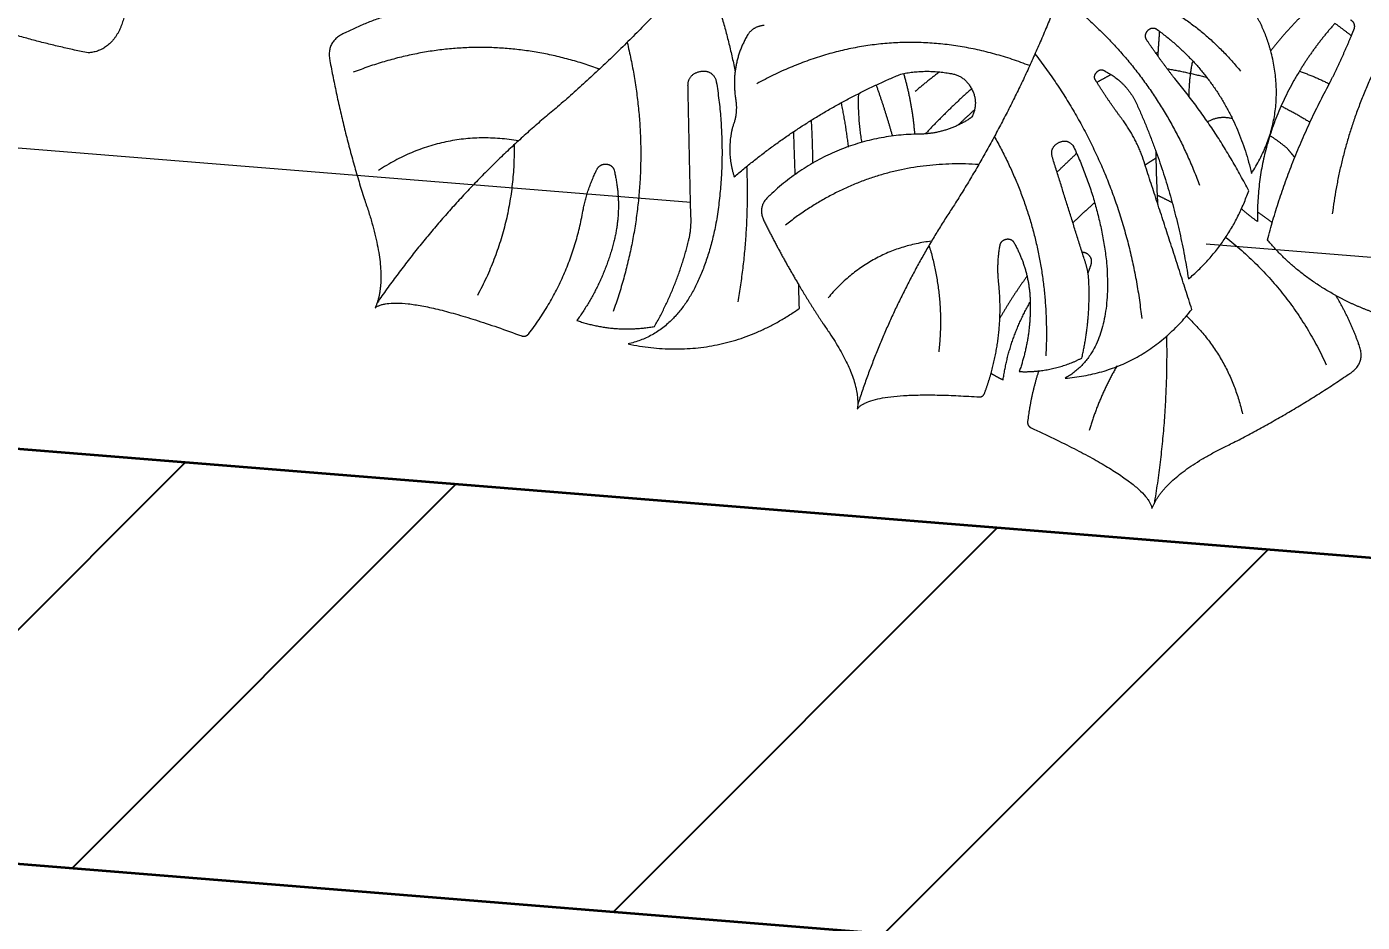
# Model space of a CAD drawing. Header units: inches. Extents: x 17146 to 31738, y -8920 to -2452.
# Drawn here: x 21354.46 to 21370.6, y -5331.15 to -5320.32 of the extents above; entities that cross this region are included whole.
import ezdxf

# ---------------------------------------------------------------- set-up
doc = ezdxf.new("R2010")
doc.units = ezdxf.units.IN
doc.header["$LTSCALE"] = 25
doc.header["$MEASUREMENT"] = 0
doc.header["$PDMODE"] = 3
doc.linetypes.add('CENTER', pattern=[2, 1.25, -0.25, 0.25, -0.25])
doc.layers.get('Defpoints').update_dxf_attribs({"color": 251})
doc.layers.add('A-HATCH', color=7, linetype='Continuous')
for name, color, linetype, lineweight in [('A_Grid Name', 216, 'Continuous', 5), ('Center line', 252, 'CENTER', 20), ('Column', 130, 'Continuous', 35), ('Dim-external', 151, 'Continuous', 9), ('plants', 105, 'Continuous', 18), ('Wall-Section', 6, 'Continuous', 35)]:
    doc.layers.add(name, color=color, linetype=linetype, lineweight=lineweight)
doc.styles.add('int text 1in-8ft', font='trebuc.ttf', dxfattribs={"height": 7})
doc.dimstyles.new('dim 1in-8ft', dxfattribs={"dimtxt": 7, "dimasz": 2, "dimexe": 6, "dimexo": 6, "dimgap": 1, "dimtad": 1, "dimdec": 0, "dimzin": 0, "dimdsep": 46, "dimlunit": 4, "dimtxsty": 'int text 1in-8ft', "dimblk": 'DOT', "dimcen": 4, "dimdle": 6, "dimclrt": 7, "dimadec": 0, "dimazin": 0, "dimtfac": 1, "dimtdec": 0, "dimtofl": 0, "dimtmove": 0, "dimatfit": 3, "dimfxl": 6, "dimfxlon": 1, "dimtolj": 1, "dimtzin": 0, "dimarcsym": 0})
doc.dimstyles.new('dim 1in-8ft c-c', dxfattribs={"dimtxt": 7, "dimasz": 2, "dimexe": 6, "dimexo": 6, "dimgap": 1, "dimtad": 1, "dimdec": 0, "dimzin": 0, "dimdsep": 46, "dimlunit": 4, "dimtxsty": 'int text 1in-8ft', "dimblk": 'DOT', "dimcen": 4, "dimdle": 6, "dimclrt": 7, "dimadec": 0, "dimazin": 0, "dimtfac": 1, "dimtdec": 0, "dimtofl": 0, "dimtmove": 0, "dimatfit": 3, "dimfxl": 6, "dimfxlon": 1, "dimtolj": 1, "dimtzin": 0, "dimarcsym": 0})

# ---------------------------------------------------------------- blocks, each defined once
blk = doc.blocks.new('grid')
at = {"layer": 'Center line'}
blk.add_line((774, -334.169), (-175, -257.622), dxfattribs=at)
blk = doc.blocks.new('Monstera_86')
at = {"layer": 'plants'}
for points in [[(0.73854, 1.358), (0.73013, 1.33524), (0.68339, 1.31327)], [(0.82054, 1.30327), (0.74178, 1.3393), (0.73854, 1.358)], [(0.72874, 1.24091), (0.72766, 1.29832), (0.73717, 1.35482)], [(0.68339, 1.31327), (0.64281, 1.29249), (0.60518, 1.26686)], [(0.76231, 1.26133), (0.77442, 1.28208), (0.78114, 1.30517)], [(0.82284, 1.29889), (0.82319, 1.30184), (0.82054, 1.30327)], [(0.81537, 1.2647), (0.82078, 1.28141), (0.82284, 1.29889)], [(0.71527, 1.22748), (0.68605, 1.25495), (0.67728, 1.2938)], [(0.93826, 1.29044), (0.92839, 1.27734), (0.85556, 1.28235)], [(0.87244, 1.15207), (0.91445, 1.21502), (0.93801, 1.28741)], [(0.96133, 1.23287), (0.93542, 1.26934), (0.93826, 1.29044)], [(0.85211, 1.27993), (0.84957, 1.27324), (0.84764, 1.26635)], [(0.85556, 1.28235), (0.85303, 1.28235), (0.85211, 1.27993)], [(0.79752, 1.2697), (0.74475, 1.26537), (0.71158, 1.22298)], [(0.76936, 1.19136), (0.76461, 1.2512), (0.79752, 1.2697)], [(0.83948, 1.27078), (0.83544, 1.24275), (0.82127, 1.21832)], [(0.84764, 1.26635), (0.84365, 1.26874), (0.83948, 1.27078)], [(0.60518, 1.26686), (0.59302, 1.2595), (0.59857, 1.24631)], [(0.68868, 1.17406), (0.64401, 1.20918), (0.62048, 1.26062)], [(0.81537, 1.2647), (0.8, 1.26299), (0.78613, 1.25599)], [(0.82854, 1.26514), (0.82194, 1.26543), (0.81537, 1.2647)], [(0.82109, 1.21803), (0.82053, 1.2423), (0.82854, 1.26514)], [(0.84764, 1.26635), (0.83894, 1.2354), (0.84264, 1.20342)], [(0.78613, 1.25599), (0.7802, 1.23032), (0.78139, 1.20397)], [(0.84544, 1.10592), (0.80639, 1.17485), (0.81052, 1.2545)], [(0.8897, 1.17968), (0.8789, 1.21499), (0.88308, 1.25175)], [(1.09365, 1.24641), (1.03058, 1.25956), (0.97752, 1.22233)], [(0.59857, 1.24631), (0.60464, 1.22922), (0.61397, 1.21362)], [(1.03429, 1.16622), (1.04897, 1.23649), (1.09365, 1.24641)], [(1.16568, 1.241), (1.16272, 1.24187), (1.16083, 1.2394)], [(1.26496, 1.22189), (1.24901, 1.21025), (1.16568, 1.241)], [(0.978, 1.2063), (0.96998, 1.2198), (0.96133, 1.23287)], [(1.07571, 1.23459), (1.06011, 1.20719), (1.0526, 1.17655)], [(1.12832, 1.23053), (1.10257, 1.23932), (1.07571, 1.23459)], [(1.16083, 1.2394), (1.13192, 1.20174), (1.12392, 1.1549)], [(0.61397, 1.21362), (0.59993, 1.22125), (0.58431, 1.2264)], [(0.71158, 1.22298), (0.72845, 1.17048), (0.74561, 1.11807)], [(0.81789, 1.04996), (0.75673, 1.12896), (0.74553, 1.22925)], [(0.82329, 1.20059), (0.8333, 1.21428), (0.8417, 1.22902)], [(0.97752, 1.22233), (0.97776, 1.21431), (0.978, 1.2063)], [(1.09421, 1.04211), (1.07193, 1.13458), (1.10368, 1.22451)], [(1.10339, 1.17788), (1.11087, 1.20658), (1.12832, 1.23053)], [(1.27243, 1.14794), (1.25451, 1.19867), (1.26496, 1.22189)], [(0.61397, 1.21362), (0.64142, 1.19871), (0.66039, 1.17597)], [(0.82127, 1.21832), (0.82118, 1.21817), (0.82109, 1.21803)], [(0.82112, 1.21701), (0.82111, 1.21752), (0.82109, 1.21803)], [(0.83261, 1.17692), (0.8219, 1.19546), (0.82112, 1.21701)], [(0.88801, 1.1768), (0.93033, 1.18203), (0.9581, 1.21527)], [(1.01329, 1.12622), (1.0113, 1.17234), (1.01928, 1.21786)], [(1.14135, 1.08578), (1.21167, 1.14356), (1.26364, 1.2185)], [(1.17083, 1.11152), (1.17001, 1.16573), (1.19565, 1.21354)], [(0.78139, 1.20397), (0.78174, 1.19614), (0.78451, 1.18883)], [(1.00086, 1.16438), (0.99019, 1.18578), (0.978, 1.2063)], [(0.7139, 1.20241), (0.68548, 1.1783), (0.67308, 1.14265)], [(0.74993, 1.08166), (0.7236, 1.13941), (0.7139, 1.20241)], [(0.78195, 1.19849), (0.7808, 1.19558), (0.77984, 1.19261)], [(0.84264, 1.20342), (0.84366, 1.19157), (0.8416, 1.17987)], [(0.79217, 1.11193), (0.77411, 1.14963), (0.76936, 1.19136)], [(0.77984, 1.19261), (0.77868, 1.18903), (0.78134, 1.18629)], [(0.78134, 1.18629), (0.78323, 1.18436), (0.78592, 1.18435)], [(0.78451, 1.18883), (0.79527, 1.1547), (0.80588, 1.12051)], [(0.83797, 1.17561), (0.8349, 1.17461), (0.83261, 1.17692)], [(0.8416, 1.17987), (0.84103, 1.17661), (0.83797, 1.17561)], [(1.0526, 1.17655), (1.05036, 1.16745), (1.05111, 1.15812)], [(1.10324, 1.12795), (1.09701, 1.1529), (1.10339, 1.17788)], [(0.66039, 1.17597), (0.64603, 1.12153), (0.61845, 1.07018)], [(0.6387, 1.06165), (0.66832, 1.11042), (0.66708, 1.16352)], [(0.6671, 1.15683), (0.66199, 1.16038), (0.65713, 1.16426)], [(0.66708, 1.16352), (0.67284, 1.15949), (0.67799, 1.15488)], [(0.77743, 1.15076), (0.78503, 1.15735), (0.79218, 1.16443)], [(0.85602, 1.12486), (0.92899, 1.12024), (0.98702, 1.16595)], [(0.99757, 1.14575), (1.00694, 1.15362), (1.00086, 1.16438)], [(1.03407, 1.06729), (1.02572, 1.11673), (1.03429, 1.16622)], [(0.5667, 1.02229), (0.60753, 1.08693), (0.61641, 1.15825)], [(0.73512, 1.14557), (0.72998, 1.14795), (0.72496, 1.15058)], [(0.73604, 1.11569), (0.73579, 1.13337), (0.73484, 1.15105)], [(0.79487, 0.9924), (0.82491, 1.07672), (0.87244, 1.15207)], [(1.05111, 1.15812), (1.05214, 1.11528), (1.05297, 1.07242)], [(1.12392, 1.1549), (1.1211, 1.14096), (1.11474, 1.12824)], [(0.67308, 1.14265), (0.69435, 1.10107), (0.72414, 1.06543)], [(0.89998, 1.10432), (0.95614, 1.10671), (0.99757, 1.14575)], [(1.29542, 1.05582), (1.28676, 1.10261), (1.27243, 1.14794)], [(0.80145, 1.01022), (0.7355, 1.06021), (0.70638, 1.13893)], [(1.02168, 1.13324), (0.97058, 1.08935), (0.90886, 1.06364)], [(0.98037, 1.13172), (0.98085, 1.11715), (0.98136, 1.10257)], [(1.0227, 1.09918), (1.02719, 1.11637), (1.02168, 1.13324)], [(0.67115, 1.13085), (0.64622, 1.09239), (0.65816, 1.04784)], [(0.73583, 1.03287), (0.68547, 1.0693), (0.67115, 1.13085)], [(0.73596, 1.12061), (0.73965, 1.12284), (0.74328, 1.12518)], [(0.80293, 1.12999), (0.7963, 1.12365), (0.78968, 1.1173)], [(0.96955, 1.09494), (0.96869, 1.10958), (0.96861, 1.12425)], [(1.10906, 1.12461), (1.10514, 1.12451), (1.10324, 1.12795)], [(1.11474, 1.12824), (1.11297, 1.12471), (1.10906, 1.12461)], [(1.16788, 1.1088), (1.21906, 1.10027), (1.26271, 1.12887)], [(0.64184, 1.12012), (0.64436, 1.11702), (0.64692, 1.11395)], [(0.64692, 1.11395), (0.65248, 1.10925), (0.65864, 1.10537)], [(0.74561, 1.11807), (0.75055, 1.10549), (0.75847, 1.09464)], [(0.80588, 1.12051), (0.80821, 1.11402), (0.80246, 1.11042)], [(0.80246, 1.11042), (0.79671, 1.10683), (0.79217, 1.11193)], [(0.86093, 1.09304), (0.87873, 1.10498), (0.89998, 1.10432)], [(0.90694, 1.06324), (0.90106, 1.08338), (0.89947, 1.10433)], [(0.91437, 1.10563), (0.91926, 1.08808), (0.92541, 1.07096)], [(0.93504, 1.11002), (0.93795, 1.09348), (0.93729, 1.07675)], [(0.94928, 1.08308), (0.94619, 1.09795), (0.94443, 1.11306)], [(0.65104, 1.08525), (0.64102, 1.0903), (0.63146, 1.09616)], [(0.68447, 1.09371), (0.69319, 1.09168), (0.70096, 1.09593)], [(0.87006, 1.09818), (0.86452, 1.09302), (0.85898, 1.08787)], [(0.86085, 1.07349), (0.87719, 1.08812), (0.89219, 1.1041)], [(1.02064, 1.081), (1.01924, 1.09038), (1.0227, 1.09918)], [(0.75847, 1.09464), (0.76801, 1.08203), (0.77632, 1.06854)], [(0.8607, 1.07377), (0.85575, 1.08347), (0.86093, 1.09304)], [(0.71334, 1.07891), (0.71352, 1.06696), (0.71097, 1.05502)], [(0.7704, 1.06155), (0.75714, 1.06835), (0.74993, 1.08166)], [(0.9968, 0.92926), (1.06038, 1.01567), (1.14135, 1.08578)], [(1.01211, 1.03622), (1.02453, 1.05697), (1.02064, 1.081)], [(0.61759, 1.06859), (0.61, 1.05326), (0.60346, 1.03764)], [(0.61845, 1.07018), (0.61802, 1.06938), (0.61759, 1.06859)], [(0.6387, 1.06165), (0.62828, 1.06521), (0.61845, 1.07018)], [(0.76626, 1.06395), (0.77112, 1.06651), (0.77591, 1.06921)], [(0.77632, 1.06854), (0.77875, 1.06547), (0.77622, 1.06249)], [(0.82146, 1.05788), (0.91664, 1.02114), (1.00644, 1.07013)], [(0.87626, 1.06302), (0.86565, 1.06408), (0.8607, 1.07377)], [(0.88256, 1.06213), (0.89099, 1.06846), (0.89898, 1.07532)], [(1.05297, 1.07242), (1.05349, 1.06418), (1.04557, 1.06203)], [(0.61464, 1.02921), (0.62833, 1.04457), (0.6387, 1.06165)], [(0.79655, 0.99708), (0.72491, 1.005), (0.67851, 1.06165)], [(0.72834, 1.05995), (0.71502, 1.06217), (0.70198, 1.06571)], [(0.72414, 1.06543), (0.73338, 1.05355), (0.74181, 1.04104)], [(0.77622, 1.06249), (0.7737, 1.0595), (0.7704, 1.06155)], [(0.90886, 1.06364), (0.89262, 1.06008), (0.87626, 1.06302)], [(1.04313, 0.98738), (1.0286, 1.02367), (1.02099, 1.06207)], [(1.04557, 1.06203), (1.03764, 1.05988), (1.03407, 1.06729)], [(1.11297, 1.0602), (1.1966, 1.02985), (1.27979, 1.06236)], [(0.73357, 1.03453), (0.7342, 1.04292), (0.73468, 1.05131)], [(1.28527, 1.03558), (1.29889, 1.04139), (1.29542, 1.05582)], [(0.63256, 1.01968), (0.64656, 1.03297), (0.65816, 1.04784)], [(0.65816, 1.04784), (0.66256, 1.03143), (0.67193, 1.0174)], [(0.73454, 1.04895), (0.73524, 1.04924), (0.73594, 1.04954)], [(0.74181, 1.04104), (0.74422, 1.03784), (0.74185, 1.03461)], [(0.60197, 1.03403), (0.5998, 1.02947), (0.60413, 1.0268)], [(0.60346, 1.03764), (0.60271, 1.03584), (0.60197, 1.03403)], [(0.60346, 1.03764), (0.6089, 1.03343), (0.61464, 1.02921)], [(0.74185, 1.03461), (0.73949, 1.03138), (0.73583, 1.03287)], [(1.0014, 1.03065), (1.00792, 1.03108), (1.01211, 1.03622)], [(1.15735, 1.02155), (1.22372, 1.00502), (1.28527, 1.03558)]]:
    blk.add_open_spline(points, degree=2, dxfattribs=at)
blk = doc.blocks.new('Dracaena deremensis_38')
at = {"layer": 'plants'}
for points in [[(0.62512, -0.10733), (0.6362, -0.12038), (0.63079, -0.13661)], [(0.6087, -0.15665), (0.51656, -0.154), (0.42692, -0.13259)], [(0.63079, -0.13661), (0.62538, -0.15285), (0.6087, -0.15665)]]:
    blk.add_open_spline(points, degree=2, dxfattribs=at)
blk = doc.blocks.new('_Dot')
at = {"color": 0, "linetype": 'ByBlock', "lineweight": -2}
blk.add_line((-0.5, 0), (-1, 0), dxfattribs=at)
at = {"color": 0, "linetype": 'ByBlock', "const_width": 0.5}
blk.add_lwpolyline([(-0.25, 0, 1), (0.25, 0, 1)], format="xyb", close=True, dxfattribs=at)
blk = doc.blocks.new('*D126')
at = {"layer": 'Defpoints', "color": 0, "transparency": 16777216}
for p in [(21261.87, -5321.688), (21418.87, -5335.643), (21416.854, -5360.639)]:
    blk.add_point(p, dxfattribs=at)
at = {"layer": 'Dim-external', "color": 0, "lineweight": -2, "transparency": 16777216}
for p, q in [((21260.233, -5341.986), (21259.268, -5353.947)), ((21261.744, -5348.128), (21414.86, -5360.478)), ((21417.336, -5354.658), (21416.371, -5366.619))]:
    blk.add_line(p, q, dxfattribs=at)
at = {"layer": 'Dim-external', "color": 0, "lineweight": -2, "transparency": 16777216, "xscale": 2, "yscale": 2, "zscale": 2}
for p, rotation in [((21259.75, -5347.967), 175.3884517382359), ((21416.854, -5360.639), 355.3884517382359)]:
    blk.add_blockref('_Dot', p, dxfattribs=dict(at, rotation=rotation))
at = {"layer": 'Dim-external', "color": 7, "transparency": 16777216, "insert": (21338.669, -5349.756), "char_height": 7, "attachment_point": 5, "rotation": 355.3885, "style": 'int text 1in-8ft'}
blk.add_mtext('\\A1;13\'-2"', dxfattribs=at)
blk = doc.blocks.new('*D132')
at = {"layer": 'Defpoints', "color": 0, "transparency": 16777216}
for p in [(21253.871, -5313.688), (21426.87, -5327.643), (21421.749, -5391.131)]:
    blk.add_point(p, dxfattribs=at)
at = {"layer": 'Dim-external', "color": 0, "lineweight": -2, "transparency": 16777216}
for p, q in [((21249.232, -5371.196), (21248.267, -5383.157)), ((21250.743, -5377.338), (21419.755, -5390.97)), ((21422.231, -5385.151), (21421.267, -5397.112))]:
    blk.add_line(p, q, dxfattribs=at)
at = {"layer": 'Dim-external', "color": 0, "lineweight": -2, "transparency": 16777216, "xscale": 2, "yscale": 2, "zscale": 2}
for p, rotation in [((21248.75, -5377.177), 175.3884517382403), ((21421.749, -5391.131), 355.3884517382404)]:
    blk.add_blockref('_Dot', p, dxfattribs=dict(at, rotation=rotation))
at = {"layer": 'Dim-external', "color": 7, "transparency": 16777216, "insert": (21335.617, -5379.596), "char_height": 7, "attachment_point": 5, "rotation": 355.3885, "style": 'int text 1in-8ft'}
blk.add_mtext('\\A1;14\'-6"c/c', dxfattribs=at)
blk = doc.blocks.new('*D134')
at = {"layer": 'Defpoints', "color": 0, "transparency": 16777216}
for p in [(21049.87, -5305.879), (21630.87, -5352.743), (21624.936, -5426.305)]:
    blk.add_point(p, dxfattribs=at)
at = {"layer": 'Dim-external', "color": 0, "lineweight": -2, "transparency": 16777216}
for p, q in [((21044.419, -5373.461), (21043.454, -5385.422)), ((21045.93, -5379.602), (21622.943, -5426.145)), ((21625.419, -5420.325), (21624.454, -5432.286))]:
    blk.add_line(p, q, dxfattribs=at)
at = {"layer": 'Dim-external', "color": 0, "lineweight": -2, "transparency": 16777216, "xscale": 2, "yscale": 2, "zscale": 2}
for p, rotation in [((21043.936, -5379.441), 175.3884517382374), ((21624.936, -5426.305), 355.3884517382374)]:
    blk.add_blockref('_Dot', p, dxfattribs=dict(at, rotation=rotation))
at = {"layer": 'Dim-external', "color": 7, "transparency": 16777216, "insert": (21334.803, -5398.327), "char_height": 7, "attachment_point": 5, "rotation": 355.3885, "style": 'int text 1in-8ft'}
blk.add_mtext('\\A1;48\'-7"', dxfattribs=at)
blk = doc.blocks.new('BP')
at = {"layer": 'A_Grid Name'}
blk.add_line((551, -331.263), (-30, -284.399), dxfattribs=at)
blk.add_lwpolyline([(551, -331.263), (551, -317.218), (521, -314.798), (521, -87), (673, -87), (673, 0), (-30, 0), (-30, -14), (0, -14), (0, -272.819), (-30, -270.399), (-30, -284.399)], close=True, dxfattribs=at)

msp = doc.modelspace()

# ---------------------------------------------------------------- hatches: boundary and pattern name
at = {"layer": 'A-HATCH'}
h = msp.add_hatch(dxfattribs=at)
h.set_pattern_fill('ANSI32', color=256, scale=20)
h.set_pattern_definition([(45, (21802.997, -5239.595), (-5.3033, 5.3033), []), (45, (21806.5325, -5239.595), (-5.3033, 5.3033), [])])
h.paths.add_polyline_path([(21261.87, -5317.963), (21261.87, -5321.85), (21247.87, -5321.85), (21418.87, -5335.643), (21418.87, -5330.627), (21317.87, -5322.48), (21317.87, -5180.48), (21337.87, -5180.48), (21337.87, -5175.48), (21312.87, -5175.48), (21312.87, -5223.48), (21288.87, -5223.48), (21288.87, -5228.48), (21312.87, -5228.48), (21312.87, -5288.48), (21285.87, -5288.48), (21285.87, -5293.48), (21312.87, -5293.48), (21312.87, -5322.077)])

# ---------------------------------------------------------------- linework, layer by layer
at = {"layer": 'Wall-Section'}
for p, q in [((21261.87, -5317.963), (21418.87, -5330.627)), ((21247.87, -5321.85), (21418.87, -5335.643)), ((21247.87, -5321.85), (21418.87, -5335.643))]:
    msp.add_line(p, q, dxfattribs=at)

# ---------------------------------------------------------------- block references
at = {"layer": 'A_Grid Name'}
msp.add_blockref('BP', (21079.87, -5021.48), dxfattribs=at)
at = {"layer": 'Column'}
msp.add_blockref('grid', (21086.87, -5028.48), dxfattribs=at)
at = {"layer": 'plants'}
for name, p, xscale, yscale, zscale, rotation in [('Monstera_86', (21381.237, -5301.925), 17.83789353146952, 17.83789353146952, 17.83789353146952, 180), ('Dracaena deremensis_38', (21346.765, -5316.536), 14.79689686942934, 16.8034679133183, 14.79689686942934, 350.3447531474907)]:
    msp.add_blockref(name, p, dxfattribs=dict(at, xscale=xscale, yscale=yscale, zscale=zscale, rotation=rotation))

# ---------------------------------------------------------------- dimensions: what is measured, and where the dimension line sits
at = {"layer": 'Dim-external'}
dim = msp.add_aligned_dim(p1=(21049.87, -5305.879), p2=(21630.87, -5352.743), distance=-73.801, dimstyle='dim 1in-8ft', dxfattribs=at)
dim.commit()
dim.dimension.update_dxf_attribs({"geometry": '*D134', "text_midpoint": (21334.803, -5398.327)})
for base, p1, p2, dimstyle, override, picture, middle in [((21421.749, -5391.131), (21253.871, -5313.688), (21426.87, -5327.643), 'dim 1in-8ft c-c', {"dimpost": 'c/c'}, '*D132', (21335.617, -5379.596)), ((21416.854, -5360.639), (21261.87, -5321.688), (21418.87, -5335.643), 'dim 1in-8ft', {"dimtmove": 1}, '*D126', (21338.669, -5349.756))]:
    dim = msp.add_linear_dim(base=base, p1=p1, p2=p2, angle=175.3885, dimstyle=dimstyle, override=override, dxfattribs=at)
    dim.commit()
    dim.dimension.update_dxf_attribs({"geometry": picture, "text_midpoint": middle})

doc.saveas('drawing.dxf')
